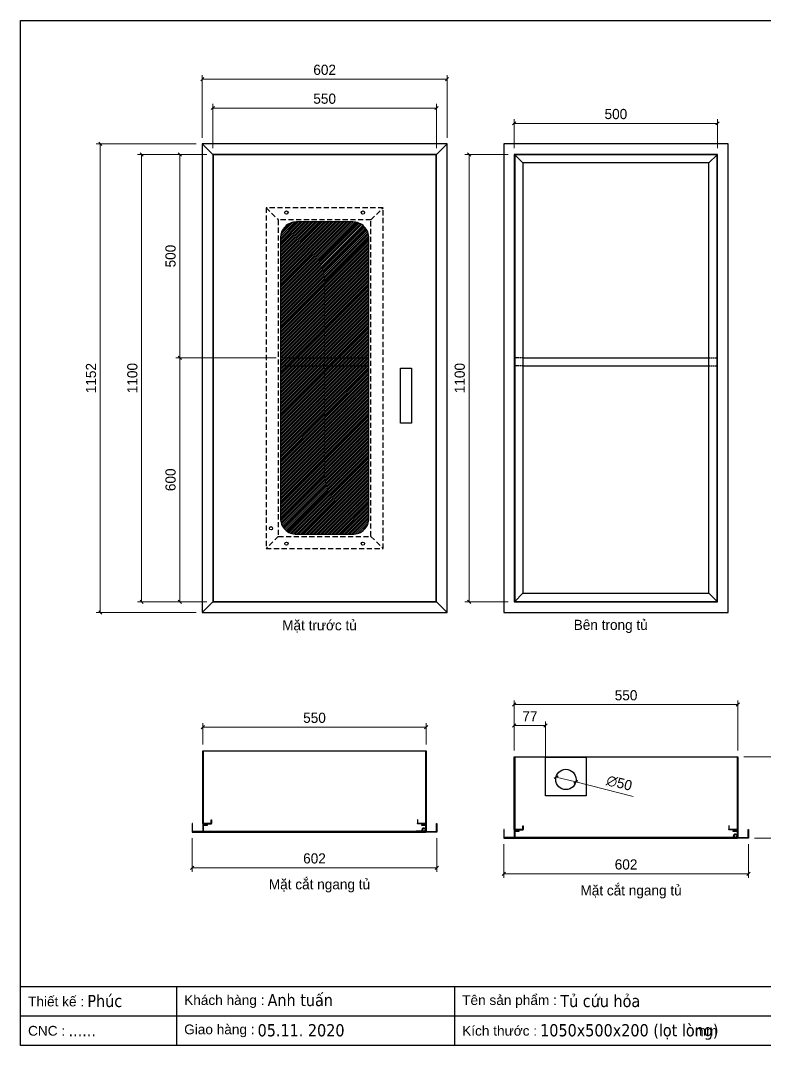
# Model space of a CAD drawing. Header units: millimetres. Extents: x 0 to 3564, y 0 to 2520.
# Drawn here: x 0 to 1830, y 0 to 2520 of the extents above; entities that cross this region are included whole.
import ezdxf
from ezdxf.enums import TextEntityAlignment as Align

# ---------------------------------------------------------------- set-up
doc = ezdxf.new("R2010")
doc.units = ezdxf.units.MM
doc.linetypes.add('HIDDEN2', pattern=[4.7625, 3.175, -1.5875])
doc.linetypes.add('HIDDENX2', pattern=[19.05, 12.7, -6.35])
doc.layers.add('DIM', color=253, linetype='Continuous')
doc.styles.add('Arial', font='arial.ttf')
doc.styles.add('Tahoma (Input Text)', font='tahoma.ttf')
doc.dimstyles.new('Dim-25', dxfattribs={"dimtxt": 25, "dimasz": 8, "dimexe": 10, "dimexo": 15, "dimgap": 10, "dimtad": 1, "dimdec": 0, "dimtxsty": 'Standard', "dimblk": 'OBLIQUE', "dimcen": 10, "dimclrd": 5, "dimclre": 5, "dimclrt": 3, "dimazin": 3, "dimtfac": 1, "dimtdec": 0, "dimtmove": 0, "dimatfit": 3, "dimldrblk": 'OBLIQUE', "dimlwd": 9, "dimlwe": 9})

# ---------------------------------------------------------------- blocks, each defined once
blk = doc.blocks.new('khungtenAsean2')
at = {"color": 7}
for p, q in [((2970, -1980), (0, -1980)), ((320, -1980), (320, -2100)), ((890, -1980), (890, -2100)), ((2020, -2040), (0, -2040))]:
    blk.add_line(p, q, dxfattribs=at)
blk.add_lwpolyline([(0, 0), (2970, 0), (2970, -2100), (0, -2100)], close=True, dxfattribs=at)
at = {"color": 2, "char_height": 20, "width": 917.634, "attachment_point": 4, "style": 'Arial'}
for s, insert in [('  Tên sản phẩm :', (890, -2010)), ('  Thiết kế :', (0, -2010)), ('  Khách hàng :', (320, -2010)), ('  Giao hàng :', (320, -2070)), ('  CNC :', (0, -2070)), ('  Kích thước :', (890, -2070)), ('mm', (1382.3, -2070))]:
    blk.add_mtext(s, dxfattribs=dict(at, insert=insert))
at = {"color": 1, "style": 'Tahoma (Input Text)', "flags": 8}
for tag, p in [('#03', (506.6, -2019.3)), ('#01', (137.1, -2021.3)), ('#05', (1106.6, -2021.3)), ('#07', (1834.7, -2021.3)), ('#09', (2146.7, -2021.3)), ('#02', (98.5, -2081.3)), ('#04', (486.1, -2081.3)), ('#06', (1065.3, -2081.3)), ('#08', (1817.4, -2081.3)), ('#10', (2146.7, -2081.3))]:
    blk.add_attdef(tag, p, '', height=25, dxfattribs=at)
blk.add_attdef('#11', text='', height=25, dxfattribs=at).set_placement((2915, -2067.3), align=Align.CENTER)
blk = doc.blocks.new('*D1')
at = {"color": 0, "linetype": 'ByBlock', "lineweight": -2}
for p, q in [((477.3, 2308.8), (469.3, 2300.8)), ((1019.3, 2300.8), (1027.3, 2308.8))]:
    blk.add_line(p, q, dxfattribs=at)
at = {"layer": 'Defpoints', "color": 0, "transparency": 16777216}
for p in [(1023.3, 2304.8), (473.3, 2190.8), (1023.3, 2190.8)]:
    blk.add_point(p, dxfattribs=at)
at = {"layer": 'DIM', "color": 5, "lineweight": 9, "transparency": 16777216}
for p, q in [((473.3, 2205.8), (473.3, 2314.8)), ((473.3, 2304.8), (1023.3, 2304.8)), ((1023.3, 2205.8), (1023.3, 2314.8))]:
    blk.add_line(p, q, dxfattribs=at)
at = {"layer": 'DIM', "color": 3, "transparency": 16777216, "insert": (748.3, 2327.6), "char_height": 25, "attachment_point": 5}
blk.add_mtext('550', dxfattribs=at)
blk = doc.blocks.new('_Oblique')
at = {"color": 0, "linetype": 'ByBlock', "lineweight": -2}
blk.add_line((-0.5, -0.5), (0.5, 0.5), dxfattribs=at)
blk = doc.blocks.new('*D2')
at = {"color": 0, "linetype": 'ByBlock', "lineweight": -2}
for p, q in [((302.1, 2186.8), (294.1, 2194.8)), ((294.1, 1094.8), (302.1, 1086.8))]:
    blk.add_line(p, q, dxfattribs=at)
at = {"layer": 'Defpoints', "color": 0, "transparency": 16777216}
for p in [(473.3, 2190.8), (298.1, 1090.8), (473.3, 1090.8)]:
    blk.add_point(p, dxfattribs=at)
at = {"layer": 'DIM', "color": 5, "lineweight": 9, "transparency": 16777216}
for p, q in [((458.3, 2190.8), (288.1, 2190.8)), ((298.1, 2190.8), (298.1, 1090.8)), ((458.3, 1090.8), (288.1, 1090.8))]:
    blk.add_line(p, q, dxfattribs=at)
at = {"layer": 'DIM', "color": 3, "transparency": 16777216, "insert": (275.3, 1640.8), "char_height": 25, "attachment_point": 5, "rotation": 90}
blk.add_mtext('1100', dxfattribs=at)
blk = doc.blocks.new('*D5')
at = {"color": 0, "linetype": 'ByBlock', "lineweight": -2}
for p, q in [((396, 2186.8), (388, 2194.8)), ((388, 1694.8), (396, 1686.8))]:
    blk.add_line(p, q, dxfattribs=at)
at = {"layer": 'Defpoints', "color": 0, "transparency": 16777216}
for p in [(473.3, 2190.8), (392, 1690.8), (644.3, 1690.8)]:
    blk.add_point(p, dxfattribs=at)
at = {"layer": 'DIM', "color": 5, "lineweight": 9, "transparency": 16777216}
for p, q in [((458.3, 2190.8), (382, 2190.8)), ((392, 2190.8), (392, 1690.8)), ((629.3, 1690.8), (382, 1690.8))]:
    blk.add_line(p, q, dxfattribs=at)
at = {"layer": 'DIM', "color": 3, "transparency": 16777216, "insert": (369.2, 1940.8), "char_height": 25, "attachment_point": 5, "rotation": 90}
blk.add_mtext('500', dxfattribs=at)
blk = doc.blocks.new('*D6')
at = {"color": 0, "linetype": 'ByBlock', "lineweight": -2}
for p, q in [((396, 1686.8), (388, 1694.8)), ((388, 1094.8), (396, 1086.8))]:
    blk.add_line(p, q, dxfattribs=at)
at = {"layer": 'Defpoints', "color": 0, "transparency": 16777216}
for p in [(494.3, 1690.8), (392, 1090.8), (458.3, 1090.8)]:
    blk.add_point(p, dxfattribs=at)
at = {"layer": 'DIM', "color": 5, "lineweight": 9, "transparency": 16777216}
for p, q in [((479.3, 1690.8), (382, 1690.8)), ((392, 1690.8), (392, 1090.8)), ((443.3, 1090.8), (382, 1090.8))]:
    blk.add_line(p, q, dxfattribs=at)
at = {"layer": 'DIM', "color": 3, "transparency": 16777216, "insert": (369.2, 1390.8), "char_height": 25, "attachment_point": 5, "rotation": 90}
blk.add_mtext('600', dxfattribs=at)
blk = doc.blocks.new('*D9')
at = {"color": 0, "linetype": 'ByBlock', "lineweight": -2}
for p, q in [((452.3, 786.7), (444.3, 778.7)), ((994.3, 778.7), (1002.3, 786.7))]:
    blk.add_line(p, q, dxfattribs=at)
at = {"layer": 'Defpoints', "color": 0, "transparency": 16777216}
for p in [(998.3, 782.7), (448.3, 724.8), (998.3, 724.8)]:
    blk.add_point(p, dxfattribs=at)
at = {"layer": 'DIM', "color": 5, "lineweight": 9, "transparency": 16777216}
for p, q in [((448.3, 739.8), (448.3, 792.7)), ((448.3, 782.7), (998.3, 782.7)), ((998.3, 739.8), (998.3, 792.7))]:
    blk.add_line(p, q, dxfattribs=at)
at = {"layer": 'DIM', "color": 3, "transparency": 16777216, "insert": (723.3, 805.5), "char_height": 25, "attachment_point": 5}
blk.add_mtext('550', dxfattribs=at)
blk = doc.blocks.new('*D10')
at = {"color": 0, "linetype": 'ByBlock', "lineweight": -2}
for p, q in [((451.3, 2379.9), (443.3, 2371.9)), ((1045.3, 2371.9), (1053.3, 2379.9))]:
    blk.add_line(p, q, dxfattribs=at)
at = {"layer": 'Defpoints', "color": 0, "transparency": 16777216}
for p in [(1049.3, 2375.9), (447.3, 2216.8), (1049.3, 2216.8)]:
    blk.add_point(p, dxfattribs=at)
at = {"layer": 'DIM', "color": 5, "lineweight": 9, "transparency": 16777216}
for p, q in [((447.3, 2231.8), (447.3, 2385.9)), ((447.3, 2375.9), (1049.3, 2375.9)), ((1049.3, 2231.8), (1049.3, 2385.9))]:
    blk.add_line(p, q, dxfattribs=at)
at = {"layer": 'DIM', "color": 3, "transparency": 16777216, "insert": (748.3, 2398.6), "char_height": 25, "attachment_point": 5}
blk.add_mtext('602', dxfattribs=at)
blk = doc.blocks.new('*D11')
at = {"color": 0, "linetype": 'ByBlock', "lineweight": -2}
for p, q in [((426.3, 441.1), (418.3, 433.1)), ((1020.3, 433.1), (1028.3, 441.1))]:
    blk.add_line(p, q, dxfattribs=at)
at = {"layer": 'Defpoints', "color": 0, "transparency": 16777216}
for p in [(422.3, 524.8), (1024.3, 524.8), (1024.3, 437.1)]:
    blk.add_point(p, dxfattribs=at)
at = {"layer": 'DIM', "color": 5, "lineweight": 9, "transparency": 16777216}
for p, q in [((422.3, 509.8), (422.3, 427.1)), ((1024.3, 509.8), (1024.3, 427.1)), ((422.3, 437.1), (1024.3, 437.1))]:
    blk.add_line(p, q, dxfattribs=at)
at = {"layer": 'DIM', "color": 3, "transparency": 16777216, "insert": (723.3, 459.8), "char_height": 25, "attachment_point": 5}
blk.add_mtext('602', dxfattribs=at)
blk = doc.blocks.new('*D12')
at = {"color": 0, "linetype": 'ByBlock', "lineweight": -2}
for p, q in [((1218.8, 2271.1), (1210.8, 2263.1)), ((1710.8, 2263.1), (1718.8, 2271.1))]:
    blk.add_line(p, q, dxfattribs=at)
at = {"layer": 'Defpoints', "color": 0, "transparency": 16777216}
for p in [(1714.8, 2267.1), (1214.8, 2190.8), (1714.8, 2190.8)]:
    blk.add_point(p, dxfattribs=at)
at = {"layer": 'DIM', "color": 5, "lineweight": 9, "transparency": 16777216}
for p, q in [((1214.8, 2205.8), (1214.8, 2277.1)), ((1714.8, 2205.8), (1714.8, 2277.1)), ((1214.8, 2267.1), (1714.8, 2267.1))]:
    blk.add_line(p, q, dxfattribs=at)
at = {"layer": 'DIM', "color": 3, "transparency": 16777216, "insert": (1464.8, 2289.9), "char_height": 25, "attachment_point": 5}
blk.add_mtext('500', dxfattribs=at)
blk = doc.blocks.new('*D13')
at = {"color": 0, "linetype": 'ByBlock', "lineweight": -2}
for p, q in [((1107.5, 2186.8), (1099.5, 2194.8)), ((1099.5, 1094.8), (1107.5, 1086.8))]:
    blk.add_line(p, q, dxfattribs=at)
at = {"layer": 'Defpoints', "color": 0, "transparency": 16777216}
for p in [(1214.8, 2190.8), (1103.5, 1090.8), (1214.8, 1090.8)]:
    blk.add_point(p, dxfattribs=at)
at = {"layer": 'DIM', "color": 5, "lineweight": 9, "transparency": 16777216}
for p, q in [((1199.8, 2190.8), (1093.5, 2190.8)), ((1103.5, 2190.8), (1103.5, 1090.8)), ((1199.8, 1090.8), (1093.5, 1090.8))]:
    blk.add_line(p, q, dxfattribs=at)
at = {"layer": 'DIM', "color": 3, "transparency": 16777216, "insert": (1080.7, 1640.8), "char_height": 25, "attachment_point": 5, "rotation": 90}
blk.add_mtext('1100', dxfattribs=at)
blk = doc.blocks.new('*D15')
at = {"color": 0, "linetype": 'ByBlock', "lineweight": -2}
for p, q in [((200.4, 2212.8), (192.4, 2220.8)), ((192.4, 1068.8), (200.4, 1060.8))]:
    blk.add_line(p, q, dxfattribs=at)
at = {"layer": 'Defpoints', "color": 0, "transparency": 16777216}
for p in [(447.3, 2216.8), (196.4, 1064.8), (447.3, 1064.8)]:
    blk.add_point(p, dxfattribs=at)
at = {"layer": 'DIM', "color": 5, "lineweight": 9, "transparency": 16777216}
for p, q in [((432.3, 2216.8), (186.4, 2216.8)), ((196.4, 2216.8), (196.4, 1064.8)), ((432.3, 1064.8), (186.4, 1064.8))]:
    blk.add_line(p, q, dxfattribs=at)
at = {"layer": 'DIM', "color": 3, "transparency": 16777216, "insert": (173.6, 1640.8), "char_height": 25, "attachment_point": 5, "rotation": 90}
blk.add_mtext('1152', dxfattribs=at)
blk = doc.blocks.new('*D18')
at = {"color": 0, "linetype": 'ByBlock', "lineweight": -2}
for p, q in [((1218.8, 842.1), (1210.8, 834.1)), ((1760.8, 834.1), (1768.8, 842.1))]:
    blk.add_line(p, q, dxfattribs=at)
at = {"layer": 'Defpoints', "color": 0, "transparency": 16777216}
for p in [(1764.8, 838.1), (1214.8, 710), (1764.8, 710)]:
    blk.add_point(p, dxfattribs=at)
at = {"layer": 'DIM', "color": 5, "lineweight": 9, "transparency": 16777216}
for p, q in [((1214.8, 725), (1214.8, 848.1)), ((1214.8, 838.1), (1764.8, 838.1)), ((1764.8, 725), (1764.8, 848.1))]:
    blk.add_line(p, q, dxfattribs=at)
at = {"layer": 'DIM', "color": 3, "transparency": 16777216, "insert": (1489.8, 860.9), "char_height": 25, "attachment_point": 5}
blk.add_mtext('550', dxfattribs=at)
blk = doc.blocks.new('*D19')
at = {"color": 0, "linetype": 'ByBlock', "lineweight": -2}
for p, q in [((1925.1, 706), (1917.1, 714)), ((1917.1, 514), (1925.1, 506))]:
    blk.add_line(p, q, dxfattribs=at)
at = {"layer": 'Defpoints', "color": 0, "transparency": 16777216}
for p in [(1764.8, 710), (1790.8, 510), (1921.1, 510)]:
    blk.add_point(p, dxfattribs=at)
at = {"layer": 'DIM', "color": 5, "lineweight": 9, "transparency": 16777216}
for p, q in [((1779.8, 710), (1931.1, 710)), ((1921.1, 710), (1921.1, 510)), ((1805.8, 510), (1931.1, 510))]:
    blk.add_line(p, q, dxfattribs=at)
at = {"layer": 'DIM', "color": 3, "transparency": 16777216, "insert": (1898.3, 610), "char_height": 25, "attachment_point": 5, "rotation": 90}
blk.add_mtext('200', dxfattribs=at)
blk = doc.blocks.new('*D20')
at = {"color": 0, "linetype": 'ByBlock', "lineweight": -2}
for p, q in [((1192.8, 426.2), (1184.8, 418.2)), ((1786.8, 418.2), (1794.8, 426.2))]:
    blk.add_line(p, q, dxfattribs=at)
at = {"layer": 'Defpoints', "color": 0, "transparency": 16777216}
for p in [(1188.8, 510), (1790.8, 510), (1790.8, 422.2)]:
    blk.add_point(p, dxfattribs=at)
at = {"layer": 'DIM', "color": 5, "lineweight": 9, "transparency": 16777216}
for p, q in [((1188.8, 495), (1188.8, 412.2)), ((1790.8, 495), (1790.8, 412.2)), ((1188.8, 422.2), (1790.8, 422.2))]:
    blk.add_line(p, q, dxfattribs=at)
at = {"layer": 'DIM', "color": 3, "transparency": 16777216, "insert": (1489.8, 445), "char_height": 25, "attachment_point": 5}
blk.add_mtext('602', dxfattribs=at)
blk = doc.blocks.new('*D21')
at = {"color": 0, "linetype": 'ByBlock', "lineweight": -2}
for p, q in [((1218.8, 790.9), (1210.8, 782.9)), ((1287.8, 782.9), (1295.8, 790.9))]:
    blk.add_line(p, q, dxfattribs=at)
at = {"layer": 'Defpoints', "color": 0, "transparency": 16777216}
for p in [(1214.8, 786.9), (1214.8, 710), (1291.8, 614)]:
    blk.add_point(p, dxfattribs=at)
at = {"layer": 'DIM', "color": 5, "lineweight": 9, "transparency": 16777216}
for p, q in [((1214.8, 725), (1214.8, 796.9)), ((1291.8, 786.9), (1214.8, 786.9)), ((1291.8, 629), (1291.8, 796.9))]:
    blk.add_line(p, q, dxfattribs=at)
at = {"layer": 'DIM', "color": 3, "transparency": 16777216, "insert": (1253.3, 809.4), "char_height": 25, "attachment_point": 5}
blk.add_mtext('77', dxfattribs=at)
blk = doc.blocks.new('*D22')
at = {"color": 0, "linetype": 'ByBlock', "lineweight": -2}
for p, q in [((1312.7, 657.2), (1322.4, 663)), ((1370.9, 650.8), (1361.1, 645))]:
    blk.add_line(p, q, dxfattribs=at)
at = {"layer": 'Defpoints', "color": 0, "transparency": 16777216}
for p in [(1317.5, 660.1), (1366, 647.9)]:
    blk.add_point(p, dxfattribs=at)
at = {"layer": 'DIM', "color": 5, "lineweight": 9, "transparency": 16777216}
for p in [(1317.5, 660.1), (1507.5, 612.1)]:
    blk.add_line(p, (1366, 647.9), dxfattribs=at)
at = {"layer": 'DIM', "color": 3, "transparency": 16777216, "insert": (1473.1, 645), "char_height": 25, "attachment_point": 5, "rotation": 345.8106}
blk.add_mtext('∅50', dxfattribs=at)

msp = doc.modelspace()

# ---------------------------------------------------------------- hatches: boundary and pattern name
h = msp.add_hatch()
h.set_pattern_fill('ANSI31', style=0)
h.set_pattern_definition([(45, (-110559.7066, -28006.1375), (-2.24506403, 2.24506403), [])])
edge = h.paths.add_edge_path()
edge.add_line((679.3, 1256.8), (817.3, 1256.8))
edge.add_arc((817.3, 1296.8), 40, -90, 0)
edge.add_line((857.3, 1296.8), (857.3, 1984.8))
edge.add_arc((817.3, 1984.8), 40, 0, 90)
edge.add_line((817.3, 2024.8), (679.3, 2024.8))
edge.add_arc((679.3, 1984.8), 40, 90, 180)
edge.add_line((639.3, 1984.8), (639.3, 1296.8))
edge.add_arc((679.3, 1296.8), 40, 180, -90)

# ---------------------------------------------------------------- linework, layer by layer
at = {"color": 7}
for p, q in [((447.3, 2216.8), (473.3, 2190.8)), ((1022.3, 2189.8), (1049.3, 2216.8)), ((1215.8, 2189.8), (1235.8, 2169.8)), ((1693.8, 2169.8), (1713.8, 2189.8)), ((644.3, 1690.8), (852.3, 1690.8)), ((1235.8, 1690.8), (1693.8, 1690.8)), ((644.3, 1670.8), (852.3, 1670.8)), ((1235.8, 1670.8), (1693.8, 1670.8)), ((1235.8, 1111.8), (1215.8, 1091.8)), ((1693.8, 1111.8), (1713.8, 1091.8)), ((473.3, 1090.8), (447.3, 1064.8)), ((1023.3, 1090.8), (1049.3, 1064.8)), ((469.3, 546.8), (469.3, 554.8)), ((469.3, 554.8), (470.3, 554.8)), ((470.3, 554.8), (470.3, 545.8)), ((977.3, 554.8), (976.3, 554.8)), ((976.3, 554.8), (976.3, 545.8)), ((977.3, 546.8), (977.3, 554.8)), ((976.3, 546.8), (976.3, 545.8)), ((1235.8, 532), (1235.8, 540)), ((1235.8, 540), (1236.8, 540)), ((1236.8, 540), (1236.8, 531)), ((1743.8, 540), (1742.8, 540)), ((1742.8, 540), (1742.8, 531)), ((1742.8, 532), (1742.8, 531)), ((1742.8, 532), (1742.8, 531)), ((1743.8, 532), (1743.8, 540))]:
    msp.add_line(p, q, dxfattribs=at)
at = {"color": 7, "linetype": 'HIDDENX2'}
for p, q in [((604.3, 2059.8), (634.3, 2029.8)), ((862.3, 2029.8), (892.3, 2059.8)), ((634.3, 1251.8), (604.3, 1221.8)), ((862.3, 1251.8), (892.3, 1221.8))]:
    msp.add_line(p, q, dxfattribs=at)
at = {"color": 7, "linetype": 'HIDDEN2'}
for p, q in [((1235.8, 1690.8), (1215.8, 1690.8)), ((1693.8, 1690.8), (1713.8, 1690.8)), ((1235.8, 1670.8), (1215.8, 1670.8)), ((1693.8, 1670.8), (1713.8, 1670.8))]:
    msp.add_line(p, q, dxfattribs=at)
at = {"color": 1}
for p, q in [((987.7, 529.3), (989.1, 529.7)), ((992, 533.3), (998.3, 533.3)), ((973.5, 527.4), (991.9, 527.4)), ((973.5, 527.4), (973.5, 525.8)), ((992, 525.8), (973.5, 525.8)), ((992, 527.3), (998.3, 527.3)), ((1740, 512.5), (1758.3, 512.5)), ((1740, 512.5), (1740, 511)), ((1758.5, 511), (1740, 511)), ((1754.1, 514.5), (1755.6, 514.8)), ((1758.5, 518.5), (1764.8, 518.5)), ((1758.5, 512.5), (1764.8, 512.5))]:
    msp.add_line(p, q, dxfattribs=at)
at = {"color": 7}
for points in [[(447.3, 1064.8), (1049.3, 1064.8), (1049.3, 2216.8), (447.3, 2216.8)], [(1188.8, 1064.8), (1740.8, 1064.8), (1740.8, 2216.8), (1188.8, 2216.8)], [(473.3, 1090.8), (1023.3, 1090.8), (1023.3, 2190.8), (473.3, 2190.8)], [(474.3, 1091.8), (1022.3, 1091.8), (1022.3, 2189.8), (474.3, 2189.8)], [(1214.8, 1090.8), (1714.8, 1090.8), (1714.8, 2190.8), (1214.8, 2190.8)], [(1215.8, 1091.8), (1713.8, 1091.8), (1713.8, 2189.8), (1215.8, 2189.8)], [(1391.8, 614), (1291.8, 614), (1291.8, 709), (1391.8, 709)], [(422.3, 545.8), (422.3, 524.8), (449.3, 524.8), (449.3, 544.8), (470.3, 544.8), (470.3, 545.8), (448.3, 545.8), (448.3, 525.8), (423.3, 525.8), (423.3, 544.8), (423.3, 544.8), (423.3, 545.8)], [(986.3, 541.8), (996.3, 541.8), (996.3, 525.8), (450.3, 525.8), (450.3, 541.8), (460.3, 541.8), (460.3, 542.8), (449.3, 542.8), (449.3, 524.8), (997.3, 524.8), (997.3, 542.8), (986.3, 542.8)], [(1024.3, 545.8), (1024.3, 524.8), (997.3, 524.8), (997.3, 544.8), (976.3, 544.8), (976.3, 545.8), (998.3, 545.8), (998.3, 525.8), (1023.3, 525.8), (1023.3, 544.8), (1023.3, 544.8), (1023.3, 545.8)], [(1188.8, 531), (1188.8, 510), (1215.8, 510), (1215.8, 530), (1236.8, 530), (1236.8, 531), (1214.8, 531), (1214.8, 511), (1189.8, 511), (1189.8, 530), (1189.8, 530), (1189.8, 531)], [(1790.8, 531), (1790.8, 510), (1763.8, 510), (1763.8, 530), (1742.8, 530), (1742.8, 531), (1764.8, 531), (1764.8, 511), (1789.8, 511), (1789.8, 530), (1789.8, 530), (1789.8, 531)], [(1752.8, 527), (1762.8, 527), (1762.8, 511), (1216.8, 511), (1216.8, 527), (1226.8, 527), (1226.8, 528), (1215.8, 528), (1215.8, 510), (1763.8, 510), (1763.8, 528), (1752.8, 528)]]:
    msp.add_lwpolyline(points, close=True, dxfattribs=at)
at = {"color": 3}
msp.add_lwpolyline([(1235.8, 1111.8), (1693.8, 1111.8), (1693.8, 2169.8), (1235.8, 2169.8)], close=True, dxfattribs=at)
at = {"color": 7, "linetype": 'HIDDENX2'}
for points in [[(604.3, 1221.8), (892.3, 1221.8), (892.3, 2059.8), (604.3, 2059.8)], [(634.3, 1251.8), (862.3, 1251.8), (862.3, 2029.8), (634.3, 2029.8)]]:
    msp.add_lwpolyline(points, close=True, dxfattribs=at)
at = {"color": 7}
msp.add_lwpolyline([(679.3, 1256.8), (817.3, 1256.8, 0.414214), (857.3, 1296.8), (857.3, 1984.8, 0.414214), (817.3, 2024.8), (679.3, 2024.8, 0.414214), (639.3, 1984.8), (639.3, 1296.8, 0.414214)], format="xyb", close=True, dxfattribs=at)
at = {"color": 2}
msp.add_lwpolyline([(961.8, 1530.3), (934.8, 1530.3), (934.8, 1665.3), (961.8, 1665.3)], close=True, dxfattribs=at)
at = {"color": 7}
for points in [[(470.3, 545.8), (448.3, 545.8), (448.3, 724.8), (998.3, 724.8), (998.3, 545.8), (976.3, 545.8)], [(977.3, 546.8), (997.3, 546.8), (997.3, 723.8), (449.3, 723.8), (449.3, 546.8), (469.3, 546.8)], [(1236.8, 531), (1214.8, 531), (1214.8, 710), (1764.8, 710), (1764.8, 531), (1742.8, 531)], [(1743.8, 532), (1763.8, 532), (1763.8, 709), (1215.8, 709), (1215.8, 532), (1235.8, 532)]]:
    msp.add_lwpolyline(points, dxfattribs=at)
at = {"color": 2}
for centre, radius in [((654.3, 2047.8), 4), ((842.3, 2047.8), 4), ((616.3, 1271.8), 4), ((654.3, 1233.8), 4), ((842.3, 1233.8), 4), ((1341.8, 654), 25), ((992, 530.3), 4), ((1758.5, 515.5), 4)]:
    msp.add_circle(centre, radius, dxfattribs=at)
at = {"color": 1}
for centre, radius, start, end in [((992, 530.3), 4.5, 41.8103, 193.4301), ((992, 530.3), 3, 90, 193.4301), ((992, 530.3), 3, 90, 270), ((992, 530.3), 3, 267.0927, 270), ((992, 530.3), 4.5, 270, 318.1897), ((1758.5, 515.5), 4.5, 41.8103, 193.4301), ((1758.5, 515.5), 3, 90, 193.4301), ((1758.5, 515.5), 3, 90, 270), ((1758.5, 515.5), 3, 267.0927, 270), ((1758.5, 515.5), 4.5, 270, 318.1897)]:
    msp.add_arc(centre, radius, start, end, dxfattribs=at)

# ---------------------------------------------------------------- block references
at = {"color": 7}
ref = msp.add_blockref('khungtenAsean2', (0, 2520), dxfattribs=dict(at, xscale=1.199999999997089, yscale=1.199999999997089, zscale=1.199999999997089))
ref.add_attrib('#06', '1050x500x200 (lọt lòng)', (1278.4, 22.5), dxfattribs={"color": 1, "height": 30, "style": 'Tahoma (Input Text)'})
ref.add_attrib('#05', 'Tủ cứu hỏa', (1328, 94.5), dxfattribs={"color": 1, "height": 30, "style": 'Tahoma (Input Text)'})
ref.add_attrib('#04', '05.11. 2020', (583.3, 22.5), dxfattribs={"color": 1, "height": 30, "style": 'Tahoma (Input Text)'})
ref.add_attrib('#03', 'Anh tuấn', (607.9, 96.8), dxfattribs={"color": 1, "height": 30, "style": 'Tahoma (Input Text)'})
ref.add_attrib('#02', '......', (118.1, 22.5), dxfattribs={"color": 1, "height": 30, "style": 'Tahoma (Input Text)'})
ref.add_attrib('#01', 'Phúc', (164.5, 94.5), dxfattribs={"color": 1, "height": 30, "style": 'Tahoma (Input Text)'})

# ---------------------------------------------------------------- texts
at = {"color": 2, "char_height": 25, "attachment_point": 5}
for s, insert, width in [('Mặt trước tủ', (735.6, 1030.4), 775), ('Bên trong tủ', (1452.1, 1030.4), 725), ('Mặt cắt ngang tủ', (735.6, 392.6), 825), ('Mặt cắt ngang tủ', (1502.1, 377.7), 775)]:
    msp.add_mtext(s, dxfattribs=dict(at, insert=insert, width=width))

# ---------------------------------------------------------------- dimensions: what is measured, and where the dimension line sits
at = {"layer": 'DIM', "color": 7}
for base, p1, p2, picture, middle in [((1049.3, 2375.9), (447.3, 2216.8), (1049.3, 2216.8), '*D10', (748.3, 2398.6)), ((1023.3, 2304.8), (473.3, 2190.8), (1023.3, 2190.8), '*D1', (748.3, 2327.6)), ((1714.8, 2267.1), (1214.8, 2190.8), (1714.8, 2190.8), '*D12', (1464.8, 2289.9)), ((1764.8, 838.1), (1214.8, 710), (1764.8, 710), '*D18', (1489.8, 860.9)), ((998.3, 782.7), (448.3, 724.8), (998.3, 724.8), '*D9', (723.3, 805.5)), ((1024.3, 437.1), (422.3, 524.8), (1024.3, 524.8), '*D11', (723.3, 459.8)), ((1790.8, 422.2), (1188.8, 510), (1790.8, 510), '*D20', (1489.8, 445))]:
    dim = msp.add_linear_dim(base=base, p1=p1, p2=p2, dimstyle='Dim-25', dxfattribs=at)
    dim.commit()
    dim.dimension.update_dxf_attribs({"geometry": picture, "text_midpoint": middle})
for base, p1, p2, angle, picture, middle in [((196.4, 1064.8), (447.3, 2216.8), (447.3, 1064.8), 90, '*D15', (173.6, 1640.8)), ((298.1, 1090.8), (473.3, 2190.8), (473.3, 1090.8), 90, '*D2', (275.3, 1640.8)), ((392, 1690.8), (473.3, 2190.8), (644.3, 1690.8), 90, '*D5', (369.2, 1940.8)), ((1103.5, 1090.8), (1214.8, 2190.8), (1214.8, 1090.8), 90, '*D13', (1080.7, 1640.8)), ((392, 1090.8), (494.3, 1690.8), (458.3, 1090.8), 90, '*D6', (369.2, 1390.8)), ((1214.8, 786.9), (1291.8, 614), (1214.8, 710), 180, '*D21', (1253.3, 809.4)), ((1921.1, 510), (1764.8, 710), (1790.8, 510), 90, '*D19', (1898.3, 610))]:
    dim = msp.add_linear_dim(base=base, p1=p1, p2=p2, angle=angle, dimstyle='Dim-25', dxfattribs=at)
    dim.commit()
    dim.dimension.update_dxf_attribs({"geometry": picture, "text_midpoint": middle})
dim = msp.add_diameter_dim_2p(p1=(1317.5, 660.1), p2=(1366, 647.9), dimstyle='Dim-25', dxfattribs=at)
dim.commit()
dim.dimension.update_dxf_attribs({"geometry": '*D22', "text_midpoint": (1467.3, 622.3), "dimtype": 163})

doc.saveas('drawing.dxf')
